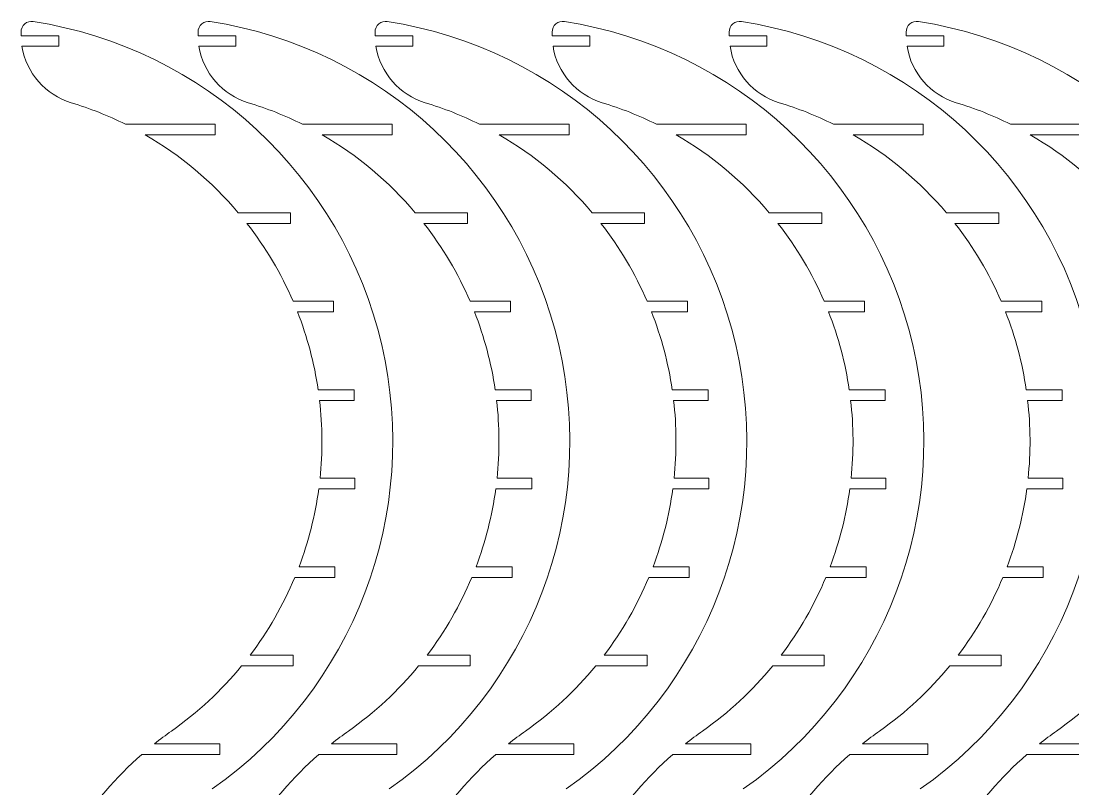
# Model space of a CAD drawing. Header units: millimetres. Extents: x -5830 to -1938, y -580 to 2011.
# Drawn here: x -5544.7 to -5247.6, y -72.1 to 144.8 of the extents above; entities that cross this region are included whole.
import ezdxf

# ---------------------------------------------------------------- set-up
doc = ezdxf.new("R2010")
doc.units = ezdxf.units.MM
doc.header["$MEASUREMENT"] = 0
doc.layers.add('layer 1', color=7, linetype='Continuous')

msp = doc.modelspace()

# ---------------------------------------------------------------- linework, layer by layer
at = {"layer": 'layer 1', "lineweight": 9}
for points in [[(-5541.2236, 144.6379), (-5542.0894, 144.7727), (-5542.9709, 144.5223), (-5543.6365, 143.9523), (-5543.6365, 143.9523), (-5544.302, 143.3824), (-5544.6851, 142.5499), (-5544.6851, 141.6736)], [(-5541.2236, 144.6379), (-5542.0894, 144.7727), (-5542.9709, 144.5223), (-5543.6365, 143.9523), (-5543.6365, 143.9523), (-5544.302, 143.3824), (-5544.6851, 142.5499), (-5544.6851, 141.6736)], [(-5490.6851, -72.1119), (-5450.6479, -43.9736), (-5431.7078, 5.6574), (-5442.8198, 53.3151), (-5442.8198, 53.3151), (-5453.9317, 100.9729), (-5492.8695, 137.109), (-5541.223, 144.6378)], [(-5490.6851, -72.1119), (-5450.6479, -43.9736), (-5431.7078, 5.6574), (-5442.8198, 53.3151), (-5442.8198, 53.3151), (-5453.9317, 100.9729), (-5492.8695, 137.109), (-5541.223, 144.6378)], [(-5491.2236, 144.6379), (-5492.0894, 144.7727), (-5492.9709, 144.5223), (-5493.6365, 143.9523), (-5493.6365, 143.9523), (-5494.302, 143.3824), (-5494.6851, 142.5499), (-5494.6851, 141.6736)], [(-5491.2236, 144.6379), (-5492.0894, 144.7727), (-5492.9709, 144.5223), (-5493.6365, 143.9523), (-5493.6365, 143.9523), (-5494.302, 143.3824), (-5494.6851, 142.5499), (-5494.6851, 141.6736)], [(-5440.6851, -72.1119), (-5400.648, -43.9736), (-5381.7079, 5.6574), (-5392.8199, 53.3151), (-5392.8199, 53.3151), (-5403.9318, 100.9729), (-5442.8695, 137.109), (-5491.223, 144.6378)], [(-5440.6851, -72.1119), (-5400.648, -43.9736), (-5381.7079, 5.6574), (-5392.8199, 53.3151), (-5392.8199, 53.3151), (-5403.9318, 100.9729), (-5442.8695, 137.109), (-5491.223, 144.6378)], [(-5441.2236, 144.6379), (-5442.0894, 144.7727), (-5442.9709, 144.5223), (-5443.6365, 143.9523), (-5443.6365, 143.9523), (-5444.302, 143.3824), (-5444.6851, 142.5499), (-5444.6851, 141.6736)], [(-5441.2236, 144.6379), (-5442.0894, 144.7727), (-5442.9709, 144.5223), (-5443.6365, 143.9523), (-5443.6365, 143.9523), (-5444.302, 143.3824), (-5444.6851, 142.5499), (-5444.6851, 141.6736)], [(-5390.6852, -72.1119), (-5350.648, -43.9736), (-5331.7079, 5.6574), (-5342.8199, 53.3151), (-5342.8199, 53.3151), (-5353.9318, 100.9729), (-5392.8696, 137.109), (-5441.223, 144.6378)], [(-5390.6852, -72.1119), (-5350.648, -43.9736), (-5331.7079, 5.6574), (-5342.8199, 53.3151), (-5342.8199, 53.3151), (-5353.9318, 100.9729), (-5392.8696, 137.109), (-5441.223, 144.6378)], [(-5391.2237, 144.6379), (-5392.0895, 144.7727), (-5392.971, 144.5223), (-5393.6366, 143.9523), (-5393.6366, 143.9523), (-5394.3021, 143.3824), (-5394.6852, 142.5499), (-5394.6852, 141.6736)], [(-5391.2237, 144.6379), (-5392.0895, 144.7727), (-5392.971, 144.5223), (-5393.6366, 143.9523), (-5393.6366, 143.9523), (-5394.3021, 143.3824), (-5394.6852, 142.5499), (-5394.6852, 141.6736)], [(-5340.6852, -72.1119), (-5300.648, -43.9736), (-5281.7079, 5.6574), (-5292.8199, 53.3151), (-5292.8199, 53.3151), (-5303.9318, 100.9729), (-5342.8696, 137.109), (-5391.2231, 144.6378)], [(-5340.6852, -72.1119), (-5300.648, -43.9736), (-5281.7079, 5.6574), (-5292.8199, 53.3151), (-5292.8199, 53.3151), (-5303.9318, 100.9729), (-5342.8696, 137.109), (-5391.2231, 144.6378)], [(-5341.2237, 144.6379), (-5342.0895, 144.7727), (-5342.971, 144.5223), (-5343.6366, 143.9523), (-5343.6366, 143.9523), (-5344.3021, 143.3824), (-5344.6852, 142.5499), (-5344.6852, 141.6736)], [(-5341.2237, 144.6379), (-5342.0895, 144.7727), (-5342.971, 144.5223), (-5343.6366, 143.9523), (-5343.6366, 143.9523), (-5344.3021, 143.3824), (-5344.6852, 142.5499), (-5344.6852, 141.6736)], [(-5290.6852, -72.1119), (-5250.648, -43.9736), (-5231.7079, 5.6574), (-5242.8199, 53.3151), (-5242.8199, 53.3151), (-5253.9318, 100.9729), (-5292.8696, 137.109), (-5341.2231, 144.6378)], [(-5290.6852, -72.1119), (-5250.648, -43.9736), (-5231.7079, 5.6574), (-5242.8199, 53.3151), (-5242.8199, 53.3151), (-5253.9318, 100.9729), (-5292.8696, 137.109), (-5341.2231, 144.6378)], [(-5291.2237, 144.6379), (-5292.0895, 144.7727), (-5292.971, 144.5223), (-5293.6366, 143.9523), (-5293.6366, 143.9523), (-5294.3021, 143.3824), (-5294.6852, 142.5499), (-5294.6852, 141.6736)], [(-5291.2237, 144.6379), (-5292.0895, 144.7727), (-5292.971, 144.5223), (-5293.6366, 143.9523), (-5293.6366, 143.9523), (-5294.3021, 143.3824), (-5294.6852, 142.5499), (-5294.6852, 141.6736)], [(-5240.6852, -72.1119), (-5200.648, -43.9736), (-5181.7079, 5.6574), (-5192.8199, 53.3151), (-5192.8199, 53.3151), (-5203.9318, 100.9729), (-5242.8696, 137.109), (-5291.2231, 144.6378)], [(-5240.6852, -72.1119), (-5200.648, -43.9736), (-5181.7079, 5.6574), (-5192.8199, 53.3151), (-5192.8199, 53.3151), (-5203.9318, 100.9729), (-5242.8696, 137.109), (-5291.2231, 144.6378)]]:
    msp.add_open_spline(points, degree=3, knots=[0, 0, 0, 0, 0.33333333, 0.33333333, 0.33333333, 0.33333333, 1, 1, 1, 1], dxfattribs=at)
for points in [[(-5544.6851, 140.849), (-5544.6851, 140.849), (-5544.6851, 141.6736), (-5544.6851, 141.6736)], [(-5544.6851, 140.849), (-5544.6851, 140.849), (-5544.6851, 141.6736), (-5544.6851, 141.6736)], [(-5544.6851, 140.849), (-5544.6851, 140.7786), (-5544.6848, 140.7083), (-5544.684, 140.6379)], [(-5544.6851, 140.849), (-5544.6851, 140.7786), (-5544.6848, 140.7083), (-5544.684, 140.6379)], [(-5534.0004, 140.6379), (-5534.0004, 140.6379), (-5544.684, 140.6379), (-5544.684, 140.6379)], [(-5534.0004, 140.6379), (-5534.0004, 140.6379), (-5544.684, 140.6379), (-5544.684, 140.6379)], [(-5534.0004, 140.6379), (-5534.0004, 140.6379), (-5534.0004, 137.6379), (-5534.0004, 137.6379)], [(-5534.0004, 140.6379), (-5534.0004, 140.6379), (-5534.0004, 137.6379), (-5534.0004, 137.6379)], [(-5494.6851, 140.849), (-5494.6851, 140.849), (-5494.6851, 141.6736), (-5494.6851, 141.6736)], [(-5494.6851, 140.849), (-5494.6851, 140.849), (-5494.6851, 141.6736), (-5494.6851, 141.6736)], [(-5494.6851, 140.849), (-5494.6851, 140.7786), (-5494.6848, 140.7083), (-5494.684, 140.6379)], [(-5494.6851, 140.849), (-5494.6851, 140.7786), (-5494.6848, 140.7083), (-5494.684, 140.6379)], [(-5484.0004, 140.6379), (-5484.0004, 140.6379), (-5494.684, 140.6379), (-5494.684, 140.6379)], [(-5484.0004, 140.6379), (-5484.0004, 140.6379), (-5494.684, 140.6379), (-5494.684, 140.6379)], [(-5484.0004, 140.6379), (-5484.0004, 140.6379), (-5484.0004, 137.6379), (-5484.0004, 137.6379)], [(-5484.0004, 140.6379), (-5484.0004, 140.6379), (-5484.0004, 137.6379), (-5484.0004, 137.6379)], [(-5444.6851, 140.849), (-5444.6851, 140.849), (-5444.6851, 141.6736), (-5444.6851, 141.6736)], [(-5444.6851, 140.849), (-5444.6851, 140.849), (-5444.6851, 141.6736), (-5444.6851, 141.6736)], [(-5444.6851, 140.849), (-5444.6851, 140.7786), (-5444.6848, 140.7083), (-5444.684, 140.6379)], [(-5444.6851, 140.849), (-5444.6851, 140.7786), (-5444.6848, 140.7083), (-5444.684, 140.6379)], [(-5434.0004, 140.6379), (-5434.0004, 140.6379), (-5444.684, 140.6379), (-5444.684, 140.6379)], [(-5434.0004, 140.6379), (-5434.0004, 140.6379), (-5444.684, 140.6379), (-5444.684, 140.6379)], [(-5434.0004, 140.6379), (-5434.0004, 140.6379), (-5434.0004, 137.6379), (-5434.0004, 137.6379)], [(-5434.0004, 140.6379), (-5434.0004, 140.6379), (-5434.0004, 137.6379), (-5434.0004, 137.6379)], [(-5394.6852, 140.849), (-5394.6852, 140.849), (-5394.6852, 141.6736), (-5394.6852, 141.6736)], [(-5394.6852, 140.849), (-5394.6852, 140.849), (-5394.6852, 141.6736), (-5394.6852, 141.6736)], [(-5394.6852, 140.849), (-5394.6852, 140.7786), (-5394.6849, 140.7083), (-5394.6841, 140.6379)], [(-5394.6852, 140.849), (-5394.6852, 140.7786), (-5394.6849, 140.7083), (-5394.6841, 140.6379)], [(-5384.0005, 140.6379), (-5384.0005, 140.6379), (-5394.6841, 140.6379), (-5394.6841, 140.6379)], [(-5384.0005, 140.6379), (-5384.0005, 140.6379), (-5394.6841, 140.6379), (-5394.6841, 140.6379)], [(-5384.0005, 140.6379), (-5384.0005, 140.6379), (-5384.0005, 137.6379), (-5384.0005, 137.6379)], [(-5384.0005, 140.6379), (-5384.0005, 140.6379), (-5384.0005, 137.6379), (-5384.0005, 137.6379)], [(-5344.6852, 140.849), (-5344.6852, 140.849), (-5344.6852, 141.6736), (-5344.6852, 141.6736)], [(-5344.6852, 140.849), (-5344.6852, 140.849), (-5344.6852, 141.6736), (-5344.6852, 141.6736)], [(-5344.6852, 140.849), (-5344.6852, 140.7786), (-5344.6849, 140.7083), (-5344.6841, 140.6379)], [(-5344.6852, 140.849), (-5344.6852, 140.7786), (-5344.6849, 140.7083), (-5344.6841, 140.6379)], [(-5334.0005, 140.6379), (-5334.0005, 140.6379), (-5344.6841, 140.6379), (-5344.6841, 140.6379)], [(-5334.0005, 140.6379), (-5334.0005, 140.6379), (-5344.6841, 140.6379), (-5344.6841, 140.6379)], [(-5334.0005, 140.6379), (-5334.0005, 140.6379), (-5334.0005, 137.6379), (-5334.0005, 137.6379)], [(-5334.0005, 140.6379), (-5334.0005, 140.6379), (-5334.0005, 137.6379), (-5334.0005, 137.6379)], [(-5294.6852, 140.849), (-5294.6852, 140.849), (-5294.6852, 141.6736), (-5294.6852, 141.6736)], [(-5294.6852, 140.849), (-5294.6852, 140.849), (-5294.6852, 141.6736), (-5294.6852, 141.6736)], [(-5294.6852, 140.849), (-5294.6852, 140.7786), (-5294.6849, 140.7083), (-5294.6841, 140.6379)], [(-5294.6852, 140.849), (-5294.6852, 140.7786), (-5294.6849, 140.7083), (-5294.6841, 140.6379)], [(-5284.0005, 140.6379), (-5284.0005, 140.6379), (-5294.6841, 140.6379), (-5294.6841, 140.6379)], [(-5284.0005, 140.6379), (-5284.0005, 140.6379), (-5294.6841, 140.6379), (-5294.6841, 140.6379)], [(-5284.0005, 140.6379), (-5284.0005, 140.6379), (-5284.0005, 137.6379), (-5284.0005, 137.6379)], [(-5284.0005, 140.6379), (-5284.0005, 140.6379), (-5284.0005, 137.6379), (-5284.0005, 137.6379)], [(-5544.4257, 137.6379), (-5543.202, 130.115), (-5537.8088, 123.9416), (-5530.5185, 121.7186)], [(-5534.0004, 137.6379), (-5534.0004, 137.6379), (-5544.4257, 137.6379), (-5544.4257, 137.6379)], [(-5544.4257, 137.6379), (-5543.202, 130.115), (-5537.8088, 123.9416), (-5530.5185, 121.7186)], [(-5534.0004, 137.6379), (-5534.0004, 137.6379), (-5544.4257, 137.6379), (-5544.4257, 137.6379)], [(-5494.4257, 137.6379), (-5493.202, 130.115), (-5487.8088, 123.9416), (-5480.5185, 121.7186)], [(-5484.0004, 137.6379), (-5484.0004, 137.6379), (-5494.4257, 137.6379), (-5494.4257, 137.6379)], [(-5494.4257, 137.6379), (-5493.202, 130.115), (-5487.8088, 123.9416), (-5480.5185, 121.7186)], [(-5484.0004, 137.6379), (-5484.0004, 137.6379), (-5494.4257, 137.6379), (-5494.4257, 137.6379)], [(-5444.4257, 137.6379), (-5443.202, 130.115), (-5437.8088, 123.9416), (-5430.5185, 121.7186)], [(-5434.0004, 137.6379), (-5434.0004, 137.6379), (-5444.4257, 137.6379), (-5444.4257, 137.6379)], [(-5444.4257, 137.6379), (-5443.202, 130.115), (-5437.8088, 123.9416), (-5430.5185, 121.7186)], [(-5434.0004, 137.6379), (-5434.0004, 137.6379), (-5444.4257, 137.6379), (-5444.4257, 137.6379)], [(-5394.4258, 137.6379), (-5393.2021, 130.115), (-5387.8089, 123.9416), (-5380.5186, 121.7186)], [(-5384.0005, 137.6379), (-5384.0005, 137.6379), (-5394.4258, 137.6379), (-5394.4258, 137.6379)], [(-5394.4258, 137.6379), (-5393.2021, 130.115), (-5387.8089, 123.9416), (-5380.5186, 121.7186)], [(-5384.0005, 137.6379), (-5384.0005, 137.6379), (-5394.4258, 137.6379), (-5394.4258, 137.6379)], [(-5344.4258, 137.6379), (-5343.2021, 130.115), (-5337.8089, 123.9416), (-5330.5186, 121.7186)], [(-5334.0005, 137.6379), (-5334.0005, 137.6379), (-5344.4258, 137.6379), (-5344.4258, 137.6379)], [(-5344.4258, 137.6379), (-5343.2021, 130.115), (-5337.8089, 123.9416), (-5330.5186, 121.7186)], [(-5334.0005, 137.6379), (-5334.0005, 137.6379), (-5344.4258, 137.6379), (-5344.4258, 137.6379)], [(-5294.4258, 137.6379), (-5293.2021, 130.115), (-5287.8089, 123.9416), (-5280.5186, 121.7186)], [(-5284.0005, 137.6379), (-5284.0005, 137.6379), (-5294.4258, 137.6379), (-5294.4258, 137.6379)], [(-5294.4258, 137.6379), (-5293.2021, 130.115), (-5287.8089, 123.9416), (-5280.5186, 121.7186)], [(-5284.0005, 137.6379), (-5284.0005, 137.6379), (-5294.4258, 137.6379), (-5294.4258, 137.6379)], [(-5515.222, 115.6379), (-5520.1451, 118.0817), (-5525.2612, 120.1155), (-5530.5185, 121.7186)], [(-5515.222, 115.6379), (-5520.1451, 118.0817), (-5525.2612, 120.1155), (-5530.5185, 121.7186)], [(-5465.222, 115.6379), (-5470.1451, 118.0817), (-5475.2612, 120.1155), (-5480.5185, 121.7186)], [(-5465.222, 115.6379), (-5470.1451, 118.0817), (-5475.2612, 120.1155), (-5480.5185, 121.7186)], [(-5415.222, 115.6379), (-5420.1451, 118.0817), (-5425.2612, 120.1155), (-5430.5185, 121.7186)], [(-5415.222, 115.6379), (-5420.1451, 118.0817), (-5425.2612, 120.1155), (-5430.5185, 121.7186)], [(-5365.2221, 115.6379), (-5370.1452, 118.0817), (-5375.2613, 120.1155), (-5380.5186, 121.7186)], [(-5365.2221, 115.6379), (-5370.1452, 118.0817), (-5375.2613, 120.1155), (-5380.5186, 121.7186)], [(-5315.2221, 115.6379), (-5320.1452, 118.0817), (-5325.2613, 120.1155), (-5330.5186, 121.7186)], [(-5315.2221, 115.6379), (-5320.1452, 118.0817), (-5325.2613, 120.1155), (-5330.5186, 121.7186)], [(-5265.2221, 115.6379), (-5270.1452, 118.0817), (-5275.2613, 120.1155), (-5280.5186, 121.7186)], [(-5265.2221, 115.6379), (-5270.1452, 118.0817), (-5275.2613, 120.1155), (-5280.5186, 121.7186)], [(-5489.8292, 115.6379), (-5489.8292, 115.6379), (-5515.222, 115.6379), (-5515.222, 115.6379)], [(-5489.8292, 115.6379), (-5489.8292, 115.6379), (-5515.222, 115.6379), (-5515.222, 115.6379)], [(-5489.8292, 115.6379), (-5489.8292, 115.6379), (-5489.8292, 112.6379), (-5489.8292, 112.6379)], [(-5489.8292, 115.6379), (-5489.8292, 115.6379), (-5489.8292, 112.6379), (-5489.8292, 112.6379)], [(-5439.8292, 115.6379), (-5439.8292, 115.6379), (-5465.222, 115.6379), (-5465.222, 115.6379)], [(-5439.8292, 115.6379), (-5439.8292, 115.6379), (-5465.222, 115.6379), (-5465.222, 115.6379)], [(-5439.8292, 115.6379), (-5439.8292, 115.6379), (-5439.8292, 112.6379), (-5439.8292, 112.6379)], [(-5439.8292, 115.6379), (-5439.8292, 115.6379), (-5439.8292, 112.6379), (-5439.8292, 112.6379)], [(-5389.8293, 115.6379), (-5389.8293, 115.6379), (-5415.222, 115.6379), (-5415.222, 115.6379)], [(-5389.8293, 115.6379), (-5389.8293, 115.6379), (-5415.222, 115.6379), (-5415.222, 115.6379)], [(-5389.8293, 115.6379), (-5389.8293, 115.6379), (-5389.8293, 112.6379), (-5389.8293, 112.6379)], [(-5389.8293, 115.6379), (-5389.8293, 115.6379), (-5389.8293, 112.6379), (-5389.8293, 112.6379)], [(-5339.8293, 115.6379), (-5339.8293, 115.6379), (-5365.2221, 115.6379), (-5365.2221, 115.6379)], [(-5339.8293, 115.6379), (-5339.8293, 115.6379), (-5365.2221, 115.6379), (-5365.2221, 115.6379)], [(-5339.8293, 115.6379), (-5339.8293, 115.6379), (-5339.8293, 112.6379), (-5339.8293, 112.6379)], [(-5339.8293, 115.6379), (-5339.8293, 115.6379), (-5339.8293, 112.6379), (-5339.8293, 112.6379)], [(-5289.8293, 115.6379), (-5289.8293, 115.6379), (-5315.2221, 115.6379), (-5315.2221, 115.6379)], [(-5289.8293, 115.6379), (-5289.8293, 115.6379), (-5315.2221, 115.6379), (-5315.2221, 115.6379)], [(-5289.8293, 115.6379), (-5289.8293, 115.6379), (-5289.8293, 112.6379), (-5289.8293, 112.6379)], [(-5289.8293, 115.6379), (-5289.8293, 115.6379), (-5289.8293, 112.6379), (-5289.8293, 112.6379)], [(-5239.8293, 115.6379), (-5239.8293, 115.6379), (-5265.2221, 115.6379), (-5265.2221, 115.6379)], [(-5239.8293, 115.6379), (-5239.8293, 115.6379), (-5265.2221, 115.6379), (-5265.2221, 115.6379)], [(-5483.3272, 90.6379), (-5490.763, 99.4311), (-5499.6619, 106.8738), (-5509.6312, 112.6379)], [(-5489.8292, 112.6379), (-5489.8292, 112.6379), (-5509.6312, 112.6379), (-5509.6312, 112.6379)], [(-5483.3272, 90.6379), (-5490.763, 99.4311), (-5499.6619, 106.8738), (-5509.6312, 112.6379)], [(-5489.8292, 112.6379), (-5489.8292, 112.6379), (-5509.6312, 112.6379), (-5509.6312, 112.6379)], [(-5433.3272, 90.6379), (-5440.763, 99.4311), (-5449.6619, 106.8738), (-5459.6312, 112.6379)], [(-5439.8292, 112.6379), (-5439.8292, 112.6379), (-5459.6312, 112.6379), (-5459.6312, 112.6379)], [(-5433.3272, 90.6379), (-5440.763, 99.4311), (-5449.6619, 106.8738), (-5459.6312, 112.6379)], [(-5439.8292, 112.6379), (-5439.8292, 112.6379), (-5459.6312, 112.6379), (-5459.6312, 112.6379)], [(-5383.3273, 90.6379), (-5390.7631, 99.4311), (-5399.662, 106.8738), (-5409.6313, 112.6379)], [(-5389.8293, 112.6379), (-5389.8293, 112.6379), (-5409.6313, 112.6379), (-5409.6313, 112.6379)], [(-5383.3273, 90.6379), (-5390.7631, 99.4311), (-5399.662, 106.8738), (-5409.6313, 112.6379)], [(-5389.8293, 112.6379), (-5389.8293, 112.6379), (-5409.6313, 112.6379), (-5409.6313, 112.6379)], [(-5333.3273, 90.6379), (-5340.7631, 99.4311), (-5349.662, 106.8738), (-5359.6313, 112.6379)], [(-5339.8293, 112.6379), (-5339.8293, 112.6379), (-5359.6313, 112.6379), (-5359.6313, 112.6379)], [(-5333.3273, 90.6379), (-5340.7631, 99.4311), (-5349.662, 106.8738), (-5359.6313, 112.6379)], [(-5339.8293, 112.6379), (-5339.8293, 112.6379), (-5359.6313, 112.6379), (-5359.6313, 112.6379)], [(-5283.3273, 90.6379), (-5290.7631, 99.4311), (-5299.662, 106.8738), (-5309.6313, 112.6379)], [(-5289.8293, 112.6379), (-5289.8293, 112.6379), (-5309.6313, 112.6379), (-5309.6313, 112.6379)], [(-5283.3273, 90.6379), (-5290.7631, 99.4311), (-5299.662, 106.8738), (-5309.6313, 112.6379)], [(-5289.8293, 112.6379), (-5289.8293, 112.6379), (-5309.6313, 112.6379), (-5309.6313, 112.6379)], [(-5233.3273, 90.6379), (-5240.7631, 99.4311), (-5249.662, 106.8738), (-5259.6313, 112.6379)], [(-5239.8293, 112.6379), (-5239.8293, 112.6379), (-5259.6313, 112.6379), (-5259.6313, 112.6379)], [(-5233.3273, 90.6379), (-5240.7631, 99.4311), (-5249.662, 106.8738), (-5259.6313, 112.6379)], [(-5239.8293, 112.6379), (-5239.8293, 112.6379), (-5259.6313, 112.6379), (-5259.6313, 112.6379)], [(-5468.539, 90.6379), (-5468.539, 90.6379), (-5483.3272, 90.6379), (-5483.3272, 90.6379)], [(-5468.539, 90.6379), (-5468.539, 90.6379), (-5483.3272, 90.6379), (-5483.3272, 90.6379)], [(-5468.539, 90.6379), (-5468.539, 90.6379), (-5468.539, 87.6379), (-5468.539, 87.6379)], [(-5468.539, 90.6379), (-5468.539, 90.6379), (-5468.539, 87.6379), (-5468.539, 87.6379)], [(-5418.539, 90.6379), (-5418.539, 90.6379), (-5433.3272, 90.6379), (-5433.3272, 90.6379)], [(-5418.539, 90.6379), (-5418.539, 90.6379), (-5433.3272, 90.6379), (-5433.3272, 90.6379)], [(-5418.539, 90.6379), (-5418.539, 90.6379), (-5418.539, 87.6379), (-5418.539, 87.6379)], [(-5418.539, 90.6379), (-5418.539, 90.6379), (-5418.539, 87.6379), (-5418.539, 87.6379)], [(-5368.5391, 90.6379), (-5368.5391, 90.6379), (-5383.3273, 90.6379), (-5383.3273, 90.6379)], [(-5368.5391, 90.6379), (-5368.5391, 90.6379), (-5383.3273, 90.6379), (-5383.3273, 90.6379)], [(-5368.5391, 90.6379), (-5368.5391, 90.6379), (-5368.5391, 87.6379), (-5368.5391, 87.6379)], [(-5368.5391, 90.6379), (-5368.5391, 90.6379), (-5368.5391, 87.6379), (-5368.5391, 87.6379)], [(-5318.5391, 90.6379), (-5318.5391, 90.6379), (-5333.3273, 90.6379), (-5333.3273, 90.6379)], [(-5318.5391, 90.6379), (-5318.5391, 90.6379), (-5333.3273, 90.6379), (-5333.3273, 90.6379)], [(-5318.5391, 90.6379), (-5318.5391, 90.6379), (-5318.5391, 87.6379), (-5318.5391, 87.6379)], [(-5318.5391, 90.6379), (-5318.5391, 90.6379), (-5318.5391, 87.6379), (-5318.5391, 87.6379)], [(-5268.5391, 90.6379), (-5268.5391, 90.6379), (-5283.3273, 90.6379), (-5283.3273, 90.6379)], [(-5268.5391, 90.6379), (-5268.5391, 90.6379), (-5283.3273, 90.6379), (-5283.3273, 90.6379)], [(-5268.5391, 90.6379), (-5268.5391, 90.6379), (-5268.5391, 87.6379), (-5268.5391, 87.6379)], [(-5268.5391, 90.6379), (-5268.5391, 90.6379), (-5268.5391, 87.6379), (-5268.5391, 87.6379)], [(-5467.8477, 65.6379), (-5471.235, 73.4992), (-5475.6177, 80.8929), (-5480.8881, 87.6379)], [(-5468.539, 87.6379), (-5468.539, 87.6379), (-5480.8881, 87.6379), (-5480.8881, 87.6379)], [(-5467.8477, 65.6379), (-5471.235, 73.4992), (-5475.6177, 80.8929), (-5480.8881, 87.6379)], [(-5468.539, 87.6379), (-5468.539, 87.6379), (-5480.8881, 87.6379), (-5480.8881, 87.6379)], [(-5417.8477, 65.6379), (-5421.235, 73.4992), (-5425.6177, 80.8929), (-5430.8881, 87.6379)], [(-5418.539, 87.6379), (-5418.539, 87.6379), (-5430.8881, 87.6379), (-5430.8881, 87.6379)], [(-5417.8477, 65.6379), (-5421.235, 73.4992), (-5425.6177, 80.8929), (-5430.8881, 87.6379)], [(-5418.539, 87.6379), (-5418.539, 87.6379), (-5430.8881, 87.6379), (-5430.8881, 87.6379)], [(-5367.8478, 65.6379), (-5371.2351, 73.4992), (-5375.6178, 80.8929), (-5380.8882, 87.6379)], [(-5368.5391, 87.6379), (-5368.5391, 87.6379), (-5380.8882, 87.6379), (-5380.8882, 87.6379)], [(-5367.8478, 65.6379), (-5371.2351, 73.4992), (-5375.6178, 80.8929), (-5380.8882, 87.6379)], [(-5368.5391, 87.6379), (-5368.5391, 87.6379), (-5380.8882, 87.6379), (-5380.8882, 87.6379)], [(-5317.8478, 65.6379), (-5321.2351, 73.4992), (-5325.6178, 80.8929), (-5330.8882, 87.6379)], [(-5318.5391, 87.6379), (-5318.5391, 87.6379), (-5330.8882, 87.6379), (-5330.8882, 87.6379)], [(-5317.8478, 65.6379), (-5321.2351, 73.4992), (-5325.6178, 80.8929), (-5330.8882, 87.6379)], [(-5318.5391, 87.6379), (-5318.5391, 87.6379), (-5330.8882, 87.6379), (-5330.8882, 87.6379)], [(-5267.8478, 65.6379), (-5271.2351, 73.4992), (-5275.6178, 80.8929), (-5280.8882, 87.6379)], [(-5268.5391, 87.6379), (-5268.5391, 87.6379), (-5280.8882, 87.6379), (-5280.8882, 87.6379)], [(-5267.8478, 65.6379), (-5271.2351, 73.4992), (-5275.6178, 80.8929), (-5280.8882, 87.6379)], [(-5268.5391, 87.6379), (-5268.5391, 87.6379), (-5280.8882, 87.6379), (-5280.8882, 87.6379)], [(-5456.3974, 65.6379), (-5456.3974, 65.6379), (-5467.8477, 65.6379), (-5467.8477, 65.6379)], [(-5456.3974, 65.6379), (-5456.3974, 65.6379), (-5467.8477, 65.6379), (-5467.8477, 65.6379)], [(-5456.3974, 65.6379), (-5456.3974, 65.6379), (-5456.3974, 62.6379), (-5456.3974, 62.6379)], [(-5456.3974, 65.6379), (-5456.3974, 65.6379), (-5456.3974, 62.6379), (-5456.3974, 62.6379)], [(-5406.3975, 65.6379), (-5406.3975, 65.6379), (-5417.8477, 65.6379), (-5417.8477, 65.6379)], [(-5406.3975, 65.6379), (-5406.3975, 65.6379), (-5417.8477, 65.6379), (-5417.8477, 65.6379)], [(-5406.3975, 65.6379), (-5406.3975, 65.6379), (-5406.3975, 62.6379), (-5406.3975, 62.6379)], [(-5406.3975, 65.6379), (-5406.3975, 65.6379), (-5406.3975, 62.6379), (-5406.3975, 62.6379)], [(-5356.3975, 65.6379), (-5356.3975, 65.6379), (-5367.8478, 65.6379), (-5367.8478, 65.6379)], [(-5356.3975, 65.6379), (-5356.3975, 65.6379), (-5367.8478, 65.6379), (-5367.8478, 65.6379)], [(-5356.3975, 65.6379), (-5356.3975, 65.6379), (-5356.3975, 62.6379), (-5356.3975, 62.6379)], [(-5356.3975, 65.6379), (-5356.3975, 65.6379), (-5356.3975, 62.6379), (-5356.3975, 62.6379)], [(-5306.3975, 65.6379), (-5306.3975, 65.6379), (-5317.8478, 65.6379), (-5317.8478, 65.6379)], [(-5306.3975, 65.6379), (-5306.3975, 65.6379), (-5317.8478, 65.6379), (-5317.8478, 65.6379)], [(-5306.3975, 65.6379), (-5306.3975, 65.6379), (-5306.3975, 62.6379), (-5306.3975, 62.6379)], [(-5306.3975, 65.6379), (-5306.3975, 65.6379), (-5306.3975, 62.6379), (-5306.3975, 62.6379)], [(-5256.3975, 65.6379), (-5256.3975, 65.6379), (-5267.8478, 65.6379), (-5267.8478, 65.6379)], [(-5256.3975, 65.6379), (-5256.3975, 65.6379), (-5267.8478, 65.6379), (-5267.8478, 65.6379)], [(-5256.3975, 65.6379), (-5256.3975, 65.6379), (-5256.3975, 62.6379), (-5256.3975, 62.6379)], [(-5256.3975, 65.6379), (-5256.3975, 65.6379), (-5256.3975, 62.6379), (-5256.3975, 62.6379)], [(-5460.7524, 40.6379), (-5461.8619, 48.1704), (-5463.8279, 55.5516), (-5466.6124, 62.6379)], [(-5456.3974, 62.6379), (-5456.3974, 62.6379), (-5466.6124, 62.6379), (-5466.6124, 62.6379)], [(-5460.7524, 40.6379), (-5461.8619, 48.1704), (-5463.8279, 55.5516), (-5466.6124, 62.6379)], [(-5456.3974, 62.6379), (-5456.3974, 62.6379), (-5466.6124, 62.6379), (-5466.6124, 62.6379)], [(-5410.7524, 40.6379), (-5411.8619, 48.1704), (-5413.8279, 55.5516), (-5416.6124, 62.6379)], [(-5406.3975, 62.6379), (-5406.3975, 62.6379), (-5416.6124, 62.6379), (-5416.6124, 62.6379)], [(-5410.7524, 40.6379), (-5411.8619, 48.1704), (-5413.8279, 55.5516), (-5416.6124, 62.6379)], [(-5406.3975, 62.6379), (-5406.3975, 62.6379), (-5416.6124, 62.6379), (-5416.6124, 62.6379)], [(-5360.7525, 40.6379), (-5361.862, 48.1704), (-5363.828, 55.5516), (-5366.6125, 62.6379)], [(-5356.3975, 62.6379), (-5356.3975, 62.6379), (-5366.6125, 62.6379), (-5366.6125, 62.6379)], [(-5360.7525, 40.6379), (-5361.862, 48.1704), (-5363.828, 55.5516), (-5366.6125, 62.6379)], [(-5356.3975, 62.6379), (-5356.3975, 62.6379), (-5366.6125, 62.6379), (-5366.6125, 62.6379)], [(-5310.7525, 40.6379), (-5311.862, 48.1704), (-5313.828, 55.5516), (-5316.6125, 62.6379)], [(-5306.3975, 62.6379), (-5306.3975, 62.6379), (-5316.6125, 62.6379), (-5316.6125, 62.6379)], [(-5310.7525, 40.6379), (-5311.862, 48.1704), (-5313.828, 55.5516), (-5316.6125, 62.6379)], [(-5306.3975, 62.6379), (-5306.3975, 62.6379), (-5316.6125, 62.6379), (-5316.6125, 62.6379)], [(-5260.7525, 40.6379), (-5261.862, 48.1704), (-5263.828, 55.5516), (-5266.6125, 62.6379)], [(-5256.3975, 62.6379), (-5256.3975, 62.6379), (-5266.6125, 62.6379), (-5266.6125, 62.6379)], [(-5260.7525, 40.6379), (-5261.862, 48.1704), (-5263.828, 55.5516), (-5266.6125, 62.6379)], [(-5256.3975, 62.6379), (-5256.3975, 62.6379), (-5266.6125, 62.6379), (-5266.6125, 62.6379)], [(-5450.5731, 40.6379), (-5450.5731, 40.6379), (-5460.7524, 40.6379), (-5460.7524, 40.6379)], [(-5450.5731, 40.6379), (-5450.5731, 40.6379), (-5460.7524, 40.6379), (-5460.7524, 40.6379)], [(-5450.5731, 40.6379), (-5450.5731, 40.6379), (-5450.5731, 37.6379), (-5450.5731, 37.6379)], [(-5450.5731, 40.6379), (-5450.5731, 40.6379), (-5450.5731, 37.6379), (-5450.5731, 37.6379)], [(-5400.5732, 40.6379), (-5400.5732, 40.6379), (-5410.7524, 40.6379), (-5410.7524, 40.6379)], [(-5400.5732, 40.6379), (-5400.5732, 40.6379), (-5410.7524, 40.6379), (-5410.7524, 40.6379)], [(-5400.5732, 40.6379), (-5400.5732, 40.6379), (-5400.5732, 37.6379), (-5400.5732, 37.6379)], [(-5400.5732, 40.6379), (-5400.5732, 40.6379), (-5400.5732, 37.6379), (-5400.5732, 37.6379)], [(-5350.5732, 40.6379), (-5350.5732, 40.6379), (-5360.7525, 40.6379), (-5360.7525, 40.6379)], [(-5350.5732, 40.6379), (-5350.5732, 40.6379), (-5360.7525, 40.6379), (-5360.7525, 40.6379)], [(-5350.5732, 40.6379), (-5350.5732, 40.6379), (-5350.5732, 37.6379), (-5350.5732, 37.6379)], [(-5350.5732, 40.6379), (-5350.5732, 40.6379), (-5350.5732, 37.6379), (-5350.5732, 37.6379)], [(-5300.5732, 40.6379), (-5300.5732, 40.6379), (-5310.7525, 40.6379), (-5310.7525, 40.6379)], [(-5300.5732, 40.6379), (-5300.5732, 40.6379), (-5310.7525, 40.6379), (-5310.7525, 40.6379)], [(-5300.5732, 40.6379), (-5300.5732, 40.6379), (-5300.5732, 37.6379), (-5300.5732, 37.6379)], [(-5300.5732, 40.6379), (-5300.5732, 40.6379), (-5300.5732, 37.6379), (-5300.5732, 37.6379)], [(-5250.5732, 40.6379), (-5250.5732, 40.6379), (-5260.7525, 40.6379), (-5260.7525, 40.6379)], [(-5250.5732, 40.6379), (-5250.5732, 40.6379), (-5260.7525, 40.6379), (-5260.7525, 40.6379)], [(-5250.5732, 40.6379), (-5250.5732, 40.6379), (-5250.5732, 37.6379), (-5250.5732, 37.6379)], [(-5250.5732, 40.6379), (-5250.5732, 40.6379), (-5250.5732, 37.6379), (-5250.5732, 37.6379)], [(-5450.5731, 37.6379), (-5450.5731, 37.6379), (-5460.3569, 37.6379), (-5460.3569, 37.6379)], [(-5450.5731, 37.6379), (-5450.5731, 37.6379), (-5460.3569, 37.6379), (-5460.3569, 37.6379)], [(-5460.2304, 15.6379), (-5459.4633, 22.9534), (-5459.5057, 30.3312), (-5460.3568, 37.6374)], [(-5460.2304, 15.6379), (-5459.4633, 22.9534), (-5459.5057, 30.3312), (-5460.3568, 37.6374)], [(-5400.5732, 37.6379), (-5400.5732, 37.6379), (-5410.357, 37.6379), (-5410.357, 37.6379)], [(-5400.5732, 37.6379), (-5400.5732, 37.6379), (-5410.357, 37.6379), (-5410.357, 37.6379)], [(-5410.2305, 15.6379), (-5409.4634, 22.9534), (-5409.5058, 30.3312), (-5410.3569, 37.6374)], [(-5410.2305, 15.6379), (-5409.4634, 22.9534), (-5409.5058, 30.3312), (-5410.3569, 37.6374)], [(-5350.5732, 37.6379), (-5350.5732, 37.6379), (-5360.357, 37.6379), (-5360.357, 37.6379)], [(-5350.5732, 37.6379), (-5350.5732, 37.6379), (-5360.357, 37.6379), (-5360.357, 37.6379)], [(-5360.2305, 15.6379), (-5359.4634, 22.9534), (-5359.5058, 30.3312), (-5360.3569, 37.6374)], [(-5360.2305, 15.6379), (-5359.4634, 22.9534), (-5359.5058, 30.3312), (-5360.3569, 37.6374)], [(-5300.5732, 37.6379), (-5300.5732, 37.6379), (-5310.357, 37.6379), (-5310.357, 37.6379)], [(-5300.5732, 37.6379), (-5300.5732, 37.6379), (-5310.357, 37.6379), (-5310.357, 37.6379)], [(-5310.2305, 15.6379), (-5309.4634, 22.9534), (-5309.5058, 30.3312), (-5310.3569, 37.6374)], [(-5310.2305, 15.6379), (-5309.4634, 22.9534), (-5309.5058, 30.3312), (-5310.3569, 37.6374)], [(-5250.5732, 37.6379), (-5250.5732, 37.6379), (-5260.357, 37.6379), (-5260.357, 37.6379)], [(-5250.5732, 37.6379), (-5250.5732, 37.6379), (-5260.357, 37.6379), (-5260.357, 37.6379)], [(-5260.2305, 15.6379), (-5259.4634, 22.9534), (-5259.5058, 30.3312), (-5260.3569, 37.6374)], [(-5260.2305, 15.6379), (-5259.4634, 22.9534), (-5259.5058, 30.3312), (-5260.3569, 37.6374)], [(-5450.4389, 15.6379), (-5450.4389, 15.6379), (-5460.2304, 15.6379), (-5460.2304, 15.6379)], [(-5450.4389, 15.6379), (-5450.4389, 15.6379), (-5460.2304, 15.6379), (-5460.2304, 15.6379)], [(-5450.4389, 12.6379), (-5450.4389, 12.6379), (-5450.4389, 15.6379), (-5450.4389, 15.6379)], [(-5450.4389, 12.6379), (-5450.4389, 12.6379), (-5450.4389, 15.6379), (-5450.4389, 15.6379)], [(-5400.439, 15.6379), (-5400.439, 15.6379), (-5410.2305, 15.6379), (-5410.2305, 15.6379)], [(-5400.439, 15.6379), (-5400.439, 15.6379), (-5410.2305, 15.6379), (-5410.2305, 15.6379)], [(-5400.439, 12.6379), (-5400.439, 12.6379), (-5400.439, 15.6379), (-5400.439, 15.6379)], [(-5400.439, 12.6379), (-5400.439, 12.6379), (-5400.439, 15.6379), (-5400.439, 15.6379)], [(-5350.439, 15.6379), (-5350.439, 15.6379), (-5360.2305, 15.6379), (-5360.2305, 15.6379)], [(-5350.439, 15.6379), (-5350.439, 15.6379), (-5360.2305, 15.6379), (-5360.2305, 15.6379)], [(-5350.439, 12.6379), (-5350.439, 12.6379), (-5350.439, 15.6379), (-5350.439, 15.6379)], [(-5350.439, 12.6379), (-5350.439, 12.6379), (-5350.439, 15.6379), (-5350.439, 15.6379)], [(-5300.439, 15.6379), (-5300.439, 15.6379), (-5310.2305, 15.6379), (-5310.2305, 15.6379)], [(-5300.439, 15.6379), (-5300.439, 15.6379), (-5310.2305, 15.6379), (-5310.2305, 15.6379)], [(-5300.439, 12.6379), (-5300.439, 12.6379), (-5300.439, 15.6379), (-5300.439, 15.6379)], [(-5300.439, 12.6379), (-5300.439, 12.6379), (-5300.439, 15.6379), (-5300.439, 15.6379)], [(-5250.439, 15.6379), (-5250.439, 15.6379), (-5260.2305, 15.6379), (-5260.2305, 15.6379)], [(-5250.439, 15.6379), (-5250.439, 15.6379), (-5260.2305, 15.6379), (-5260.2305, 15.6379)], [(-5250.439, 12.6379), (-5250.439, 12.6379), (-5250.439, 15.6379), (-5250.439, 15.6379)], [(-5250.439, 12.6379), (-5250.439, 12.6379), (-5250.439, 15.6379), (-5250.439, 15.6379)], [(-5466.1714, -9.3621), (-5463.4824, -2.2643), (-5461.6101, 5.1166), (-5460.5909, 12.6379)], [(-5466.1714, -9.3621), (-5463.4824, -2.2643), (-5461.6101, 5.1166), (-5460.5909, 12.6379)], [(-5450.4389, 12.6379), (-5450.4389, 12.6379), (-5460.5909, 12.6379), (-5460.5909, 12.6379)], [(-5450.4389, 12.6379), (-5450.4389, 12.6379), (-5460.5909, 12.6379), (-5460.5909, 12.6379)], [(-5416.1714, -9.3621), (-5413.4824, -2.2643), (-5411.6101, 5.1166), (-5410.591, 12.6379)], [(-5416.1714, -9.3621), (-5413.4824, -2.2643), (-5411.6101, 5.1166), (-5410.591, 12.6379)], [(-5400.439, 12.6379), (-5400.439, 12.6379), (-5410.591, 12.6379), (-5410.591, 12.6379)], [(-5400.439, 12.6379), (-5400.439, 12.6379), (-5410.591, 12.6379), (-5410.591, 12.6379)], [(-5366.1715, -9.3621), (-5363.4825, -2.2643), (-5361.6102, 5.1166), (-5360.591, 12.6379)], [(-5366.1715, -9.3621), (-5363.4825, -2.2643), (-5361.6102, 5.1166), (-5360.591, 12.6379)], [(-5350.439, 12.6379), (-5350.439, 12.6379), (-5360.591, 12.6379), (-5360.591, 12.6379)], [(-5350.439, 12.6379), (-5350.439, 12.6379), (-5360.591, 12.6379), (-5360.591, 12.6379)], [(-5316.1715, -9.3621), (-5313.4825, -2.2643), (-5311.6102, 5.1166), (-5310.591, 12.6379)], [(-5316.1715, -9.3621), (-5313.4825, -2.2643), (-5311.6102, 5.1166), (-5310.591, 12.6379)], [(-5300.439, 12.6379), (-5300.439, 12.6379), (-5310.591, 12.6379), (-5310.591, 12.6379)], [(-5300.439, 12.6379), (-5300.439, 12.6379), (-5310.591, 12.6379), (-5310.591, 12.6379)], [(-5266.1715, -9.3621), (-5263.4825, -2.2643), (-5261.6102, 5.1166), (-5260.591, 12.6379)], [(-5266.1715, -9.3621), (-5263.4825, -2.2643), (-5261.6102, 5.1166), (-5260.591, 12.6379)], [(-5250.439, 12.6379), (-5250.439, 12.6379), (-5260.591, 12.6379), (-5260.591, 12.6379)], [(-5250.439, 12.6379), (-5250.439, 12.6379), (-5260.591, 12.6379), (-5260.591, 12.6379)], [(-5456.0047, -9.3621), (-5456.0047, -9.3621), (-5466.1714, -9.3621), (-5466.1714, -9.3621)], [(-5456.0047, -9.3621), (-5456.0047, -9.3621), (-5466.1714, -9.3621), (-5466.1714, -9.3621)], [(-5456.0047, -12.3621), (-5456.0047, -12.3621), (-5456.0047, -9.3621), (-5456.0047, -9.3621)], [(-5456.0047, -12.3621), (-5456.0047, -12.3621), (-5456.0047, -9.3621), (-5456.0047, -9.3621)], [(-5406.0048, -9.3621), (-5406.0048, -9.3621), (-5416.1714, -9.3621), (-5416.1714, -9.3621)], [(-5406.0048, -9.3621), (-5406.0048, -9.3621), (-5416.1714, -9.3621), (-5416.1714, -9.3621)], [(-5406.0048, -12.3621), (-5406.0048, -12.3621), (-5406.0048, -9.3621), (-5406.0048, -9.3621)], [(-5406.0048, -12.3621), (-5406.0048, -12.3621), (-5406.0048, -9.3621), (-5406.0048, -9.3621)], [(-5356.0048, -9.3621), (-5356.0048, -9.3621), (-5366.1715, -9.3621), (-5366.1715, -9.3621)], [(-5356.0048, -9.3621), (-5356.0048, -9.3621), (-5366.1715, -9.3621), (-5366.1715, -9.3621)], [(-5356.0048, -12.3621), (-5356.0048, -12.3621), (-5356.0048, -9.3621), (-5356.0048, -9.3621)], [(-5356.0048, -12.3621), (-5356.0048, -12.3621), (-5356.0048, -9.3621), (-5356.0048, -9.3621)], [(-5306.0048, -9.3621), (-5306.0048, -9.3621), (-5316.1715, -9.3621), (-5316.1715, -9.3621)], [(-5306.0048, -9.3621), (-5306.0048, -9.3621), (-5316.1715, -9.3621), (-5316.1715, -9.3621)], [(-5306.0048, -12.3621), (-5306.0048, -12.3621), (-5306.0048, -9.3621), (-5306.0048, -9.3621)], [(-5306.0048, -12.3621), (-5306.0048, -12.3621), (-5306.0048, -9.3621), (-5306.0048, -9.3621)], [(-5256.0048, -9.3621), (-5256.0048, -9.3621), (-5266.1715, -9.3621), (-5266.1715, -9.3621)], [(-5256.0048, -9.3621), (-5256.0048, -9.3621), (-5266.1715, -9.3621), (-5266.1715, -9.3621)], [(-5256.0048, -12.3621), (-5256.0048, -12.3621), (-5256.0048, -9.3621), (-5256.0048, -9.3621)], [(-5256.0048, -12.3621), (-5256.0048, -12.3621), (-5256.0048, -9.3621), (-5256.0048, -9.3621)], [(-5480.0084, -34.3621), (-5474.8764, -27.5954), (-5470.6273, -20.2026), (-5467.3637, -12.3621)], [(-5480.0084, -34.3621), (-5474.8764, -27.5954), (-5470.6273, -20.2026), (-5467.3637, -12.3621)], [(-5456.0047, -12.3621), (-5456.0047, -12.3621), (-5467.3637, -12.3621), (-5467.3637, -12.3621)], [(-5456.0047, -12.3621), (-5456.0047, -12.3621), (-5467.3637, -12.3621), (-5467.3637, -12.3621)], [(-5430.0084, -34.3621), (-5424.8764, -27.5954), (-5420.6273, -20.2026), (-5417.3637, -12.3621)], [(-5430.0084, -34.3621), (-5424.8764, -27.5954), (-5420.6273, -20.2026), (-5417.3637, -12.3621)], [(-5406.0048, -12.3621), (-5406.0048, -12.3621), (-5417.3637, -12.3621), (-5417.3637, -12.3621)], [(-5406.0048, -12.3621), (-5406.0048, -12.3621), (-5417.3637, -12.3621), (-5417.3637, -12.3621)], [(-5380.0085, -34.3621), (-5374.8765, -27.5954), (-5370.6274, -20.2026), (-5367.3638, -12.3621)], [(-5380.0085, -34.3621), (-5374.8765, -27.5954), (-5370.6274, -20.2026), (-5367.3638, -12.3621)], [(-5356.0048, -12.3621), (-5356.0048, -12.3621), (-5367.3638, -12.3621), (-5367.3638, -12.3621)], [(-5356.0048, -12.3621), (-5356.0048, -12.3621), (-5367.3638, -12.3621), (-5367.3638, -12.3621)], [(-5330.0085, -34.3621), (-5324.8765, -27.5954), (-5320.6274, -20.2026), (-5317.3638, -12.3621)], [(-5330.0085, -34.3621), (-5324.8765, -27.5954), (-5320.6274, -20.2026), (-5317.3638, -12.3621)], [(-5306.0048, -12.3621), (-5306.0048, -12.3621), (-5317.3638, -12.3621), (-5317.3638, -12.3621)], [(-5306.0048, -12.3621), (-5306.0048, -12.3621), (-5317.3638, -12.3621), (-5317.3638, -12.3621)], [(-5280.0085, -34.3621), (-5274.8765, -27.5954), (-5270.6274, -20.2026), (-5267.3638, -12.3621)], [(-5280.0085, -34.3621), (-5274.8765, -27.5954), (-5270.6274, -20.2026), (-5267.3638, -12.3621)], [(-5256.0048, -12.3621), (-5256.0048, -12.3621), (-5267.3638, -12.3621), (-5267.3638, -12.3621)], [(-5256.0048, -12.3621), (-5256.0048, -12.3621), (-5267.3638, -12.3621), (-5267.3638, -12.3621)], [(-5467.8185, -34.3621), (-5467.8185, -34.3621), (-5480.0084, -34.3621), (-5480.0084, -34.3621)], [(-5467.8185, -34.3621), (-5467.8185, -34.3621), (-5480.0084, -34.3621), (-5480.0084, -34.3621)], [(-5467.8185, -37.3621), (-5467.8185, -37.3621), (-5467.8185, -34.3621), (-5467.8185, -34.3621)], [(-5467.8185, -37.3621), (-5467.8185, -37.3621), (-5467.8185, -34.3621), (-5467.8185, -34.3621)], [(-5417.8185, -34.3621), (-5417.8185, -34.3621), (-5430.0084, -34.3621), (-5430.0084, -34.3621)], [(-5417.8185, -34.3621), (-5417.8185, -34.3621), (-5430.0084, -34.3621), (-5430.0084, -34.3621)], [(-5417.8185, -37.3621), (-5417.8185, -37.3621), (-5417.8185, -34.3621), (-5417.8185, -34.3621)], [(-5417.8185, -37.3621), (-5417.8185, -37.3621), (-5417.8185, -34.3621), (-5417.8185, -34.3621)], [(-5367.8186, -34.3621), (-5367.8186, -34.3621), (-5380.0085, -34.3621), (-5380.0085, -34.3621)], [(-5367.8186, -34.3621), (-5367.8186, -34.3621), (-5380.0085, -34.3621), (-5380.0085, -34.3621)], [(-5367.8186, -37.3621), (-5367.8186, -37.3621), (-5367.8186, -34.3621), (-5367.8186, -34.3621)], [(-5367.8186, -37.3621), (-5367.8186, -37.3621), (-5367.8186, -34.3621), (-5367.8186, -34.3621)], [(-5317.8186, -34.3621), (-5317.8186, -34.3621), (-5330.0085, -34.3621), (-5330.0085, -34.3621)], [(-5317.8186, -34.3621), (-5317.8186, -34.3621), (-5330.0085, -34.3621), (-5330.0085, -34.3621)], [(-5317.8186, -37.3621), (-5317.8186, -37.3621), (-5317.8186, -34.3621), (-5317.8186, -34.3621)], [(-5317.8186, -37.3621), (-5317.8186, -37.3621), (-5317.8186, -34.3621), (-5317.8186, -34.3621)], [(-5267.8186, -34.3621), (-5267.8186, -34.3621), (-5280.0085, -34.3621), (-5280.0085, -34.3621)], [(-5267.8186, -34.3621), (-5267.8186, -34.3621), (-5280.0085, -34.3621), (-5280.0085, -34.3621)], [(-5267.8186, -37.3621), (-5267.8186, -37.3621), (-5267.8186, -34.3621), (-5267.8186, -34.3621)], [(-5267.8186, -37.3621), (-5267.8186, -37.3621), (-5267.8186, -34.3621), (-5267.8186, -34.3621)], [(-5502.1851, -55.7488), (-5494.7802, -50.5446), (-5488.1161, -44.3592), (-5482.3753, -37.3621)], [(-5502.1851, -55.7488), (-5494.7802, -50.5446), (-5488.1161, -44.3592), (-5482.3753, -37.3621)], [(-5467.8185, -37.3621), (-5467.8185, -37.3621), (-5482.3753, -37.3621), (-5482.3753, -37.3621)], [(-5467.8185, -37.3621), (-5467.8185, -37.3621), (-5482.3753, -37.3621), (-5482.3753, -37.3621)], [(-5452.1851, -55.7488), (-5444.7802, -50.5446), (-5438.1161, -44.3592), (-5432.3753, -37.3621)], [(-5452.1851, -55.7488), (-5444.7802, -50.5446), (-5438.1161, -44.3592), (-5432.3753, -37.3621)], [(-5417.8185, -37.3621), (-5417.8185, -37.3621), (-5432.3753, -37.3621), (-5432.3753, -37.3621)], [(-5417.8185, -37.3621), (-5417.8185, -37.3621), (-5432.3753, -37.3621), (-5432.3753, -37.3621)], [(-5402.1852, -55.7488), (-5394.7803, -50.5446), (-5388.1162, -44.3592), (-5382.3754, -37.3621)], [(-5402.1852, -55.7488), (-5394.7803, -50.5446), (-5388.1162, -44.3592), (-5382.3754, -37.3621)], [(-5367.8186, -37.3621), (-5367.8186, -37.3621), (-5382.3754, -37.3621), (-5382.3754, -37.3621)], [(-5367.8186, -37.3621), (-5367.8186, -37.3621), (-5382.3754, -37.3621), (-5382.3754, -37.3621)], [(-5352.1852, -55.7488), (-5344.7803, -50.5446), (-5338.1162, -44.3592), (-5332.3754, -37.3621)], [(-5352.1852, -55.7488), (-5344.7803, -50.5446), (-5338.1162, -44.3592), (-5332.3754, -37.3621)], [(-5317.8186, -37.3621), (-5317.8186, -37.3621), (-5332.3754, -37.3621), (-5332.3754, -37.3621)], [(-5317.8186, -37.3621), (-5317.8186, -37.3621), (-5332.3754, -37.3621), (-5332.3754, -37.3621)], [(-5302.1852, -55.7488), (-5294.7803, -50.5446), (-5288.1162, -44.3592), (-5282.3754, -37.3621)], [(-5302.1852, -55.7488), (-5294.7803, -50.5446), (-5288.1162, -44.3592), (-5282.3754, -37.3621)], [(-5267.8186, -37.3621), (-5267.8186, -37.3621), (-5282.3754, -37.3621), (-5282.3754, -37.3621)], [(-5267.8186, -37.3621), (-5267.8186, -37.3621), (-5282.3754, -37.3621), (-5282.3754, -37.3621)], [(-5252.1852, -55.7488), (-5244.7803, -50.5446), (-5238.1162, -44.3592), (-5232.3754, -37.3621)], [(-5252.1852, -55.7488), (-5244.7803, -50.5446), (-5238.1162, -44.3592), (-5232.3754, -37.3621)], [(-5502.1851, -55.7488), (-5503.8295, -56.9045), (-5505.4386, -58.1094), (-5507.0104, -59.3621)], [(-5502.1851, -55.7488), (-5503.8295, -56.9045), (-5505.4386, -58.1094), (-5507.0104, -59.3621)], [(-5452.1851, -55.7488), (-5453.8295, -56.9045), (-5455.4386, -58.1094), (-5457.0104, -59.3621)], [(-5452.1851, -55.7488), (-5453.8295, -56.9045), (-5455.4386, -58.1094), (-5457.0104, -59.3621)], [(-5402.1852, -55.7488), (-5403.8296, -56.9045), (-5405.4387, -58.1094), (-5407.0105, -59.3621)], [(-5402.1852, -55.7488), (-5403.8296, -56.9045), (-5405.4387, -58.1094), (-5407.0105, -59.3621)], [(-5352.1852, -55.7488), (-5353.8296, -56.9045), (-5355.4387, -58.1094), (-5357.0105, -59.3621)], [(-5352.1852, -55.7488), (-5353.8296, -56.9045), (-5355.4387, -58.1094), (-5357.0105, -59.3621)], [(-5302.1852, -55.7488), (-5303.8296, -56.9045), (-5305.4387, -58.1094), (-5307.0105, -59.3621)], [(-5302.1852, -55.7488), (-5303.8296, -56.9045), (-5305.4387, -58.1094), (-5307.0105, -59.3621)], [(-5252.1852, -55.7488), (-5253.8296, -56.9045), (-5255.4387, -58.1094), (-5257.0105, -59.3621)], [(-5252.1852, -55.7488), (-5253.8296, -56.9045), (-5255.4387, -58.1094), (-5257.0105, -59.3621)], [(-5488.5656, -59.3621), (-5488.5656, -59.3621), (-5507.0104, -59.3621), (-5507.0104, -59.3621)], [(-5488.5656, -59.3621), (-5488.5656, -59.3621), (-5507.0104, -59.3621), (-5507.0104, -59.3621)], [(-5488.5656, -62.3621), (-5488.5656, -62.3621), (-5488.5656, -59.3621), (-5488.5656, -59.3621)], [(-5488.5656, -62.3621), (-5488.5656, -62.3621), (-5488.5656, -59.3621), (-5488.5656, -59.3621)], [(-5438.5656, -59.3621), (-5438.5656, -59.3621), (-5457.0104, -59.3621), (-5457.0104, -59.3621)], [(-5438.5656, -59.3621), (-5438.5656, -59.3621), (-5457.0104, -59.3621), (-5457.0104, -59.3621)], [(-5438.5656, -62.3621), (-5438.5656, -62.3621), (-5438.5656, -59.3621), (-5438.5656, -59.3621)], [(-5438.5656, -62.3621), (-5438.5656, -62.3621), (-5438.5656, -59.3621), (-5438.5656, -59.3621)], [(-5388.5657, -59.3621), (-5388.5657, -59.3621), (-5407.0105, -59.3621), (-5407.0105, -59.3621)], [(-5388.5657, -59.3621), (-5388.5657, -59.3621), (-5407.0105, -59.3621), (-5407.0105, -59.3621)], [(-5388.5657, -62.3621), (-5388.5657, -62.3621), (-5388.5657, -59.3621), (-5388.5657, -59.3621)], [(-5388.5657, -62.3621), (-5388.5657, -62.3621), (-5388.5657, -59.3621), (-5388.5657, -59.3621)], [(-5338.5657, -59.3621), (-5338.5657, -59.3621), (-5357.0105, -59.3621), (-5357.0105, -59.3621)], [(-5338.5657, -59.3621), (-5338.5657, -59.3621), (-5357.0105, -59.3621), (-5357.0105, -59.3621)], [(-5338.5657, -62.3621), (-5338.5657, -62.3621), (-5338.5657, -59.3621), (-5338.5657, -59.3621)], [(-5338.5657, -62.3621), (-5338.5657, -62.3621), (-5338.5657, -59.3621), (-5338.5657, -59.3621)], [(-5288.5657, -59.3621), (-5288.5657, -59.3621), (-5307.0105, -59.3621), (-5307.0105, -59.3621)], [(-5288.5657, -59.3621), (-5288.5657, -59.3621), (-5307.0105, -59.3621), (-5307.0105, -59.3621)], [(-5288.5657, -62.3621), (-5288.5657, -62.3621), (-5288.5657, -59.3621), (-5288.5657, -59.3621)], [(-5288.5657, -62.3621), (-5288.5657, -62.3621), (-5288.5657, -59.3621), (-5288.5657, -59.3621)], [(-5238.5657, -59.3621), (-5238.5657, -59.3621), (-5257.0105, -59.3621), (-5257.0105, -59.3621)], [(-5238.5657, -59.3621), (-5238.5657, -59.3621), (-5257.0105, -59.3621), (-5257.0105, -59.3621)], [(-5510.5991, -62.3621), (-5517.8848, -68.748), (-5524.2039, -76.1587), (-5529.3583, -84.3621)], [(-5510.5991, -62.3621), (-5517.8848, -68.748), (-5524.2039, -76.1587), (-5529.3583, -84.3621)], [(-5488.5656, -62.3621), (-5488.5656, -62.3621), (-5510.5991, -62.3621), (-5510.5991, -62.3621)], [(-5488.5656, -62.3621), (-5488.5656, -62.3621), (-5510.5991, -62.3621), (-5510.5991, -62.3621)], [(-5460.5991, -62.3621), (-5467.8848, -68.748), (-5474.2039, -76.1587), (-5479.3583, -84.3621)], [(-5460.5991, -62.3621), (-5467.8848, -68.748), (-5474.2039, -76.1587), (-5479.3583, -84.3621)], [(-5438.5656, -62.3621), (-5438.5656, -62.3621), (-5460.5991, -62.3621), (-5460.5991, -62.3621)], [(-5438.5656, -62.3621), (-5438.5656, -62.3621), (-5460.5991, -62.3621), (-5460.5991, -62.3621)], [(-5410.5992, -62.3621), (-5417.8848, -68.748), (-5424.2039, -76.1587), (-5429.3583, -84.3621)], [(-5410.5992, -62.3621), (-5417.8848, -68.748), (-5424.2039, -76.1587), (-5429.3583, -84.3621)], [(-5388.5657, -62.3621), (-5388.5657, -62.3621), (-5410.5992, -62.3621), (-5410.5992, -62.3621)], [(-5388.5657, -62.3621), (-5388.5657, -62.3621), (-5410.5992, -62.3621), (-5410.5992, -62.3621)], [(-5360.5992, -62.3621), (-5367.8849, -68.748), (-5374.204, -76.1587), (-5379.3584, -84.3621)], [(-5360.5992, -62.3621), (-5367.8849, -68.748), (-5374.204, -76.1587), (-5379.3584, -84.3621)], [(-5338.5657, -62.3621), (-5338.5657, -62.3621), (-5360.5992, -62.3621), (-5360.5992, -62.3621)], [(-5338.5657, -62.3621), (-5338.5657, -62.3621), (-5360.5992, -62.3621), (-5360.5992, -62.3621)], [(-5310.5992, -62.3621), (-5317.8849, -68.748), (-5324.204, -76.1587), (-5329.3584, -84.3621)], [(-5310.5992, -62.3621), (-5317.8849, -68.748), (-5324.204, -76.1587), (-5329.3584, -84.3621)], [(-5288.5657, -62.3621), (-5288.5657, -62.3621), (-5310.5992, -62.3621), (-5310.5992, -62.3621)], [(-5288.5657, -62.3621), (-5288.5657, -62.3621), (-5310.5992, -62.3621), (-5310.5992, -62.3621)], [(-5260.5992, -62.3621), (-5267.8849, -68.748), (-5274.204, -76.1587), (-5279.3584, -84.3621)], [(-5260.5992, -62.3621), (-5267.8849, -68.748), (-5274.204, -76.1587), (-5279.3584, -84.3621)], [(-5238.5657, -62.3621), (-5238.5657, -62.3621), (-5260.5992, -62.3621), (-5260.5992, -62.3621)], [(-5238.5657, -62.3621), (-5238.5657, -62.3621), (-5260.5992, -62.3621), (-5260.5992, -62.3621)]]:
    msp.add_open_spline(points, degree=3, dxfattribs=at)

doc.saveas('drawing.dxf')
